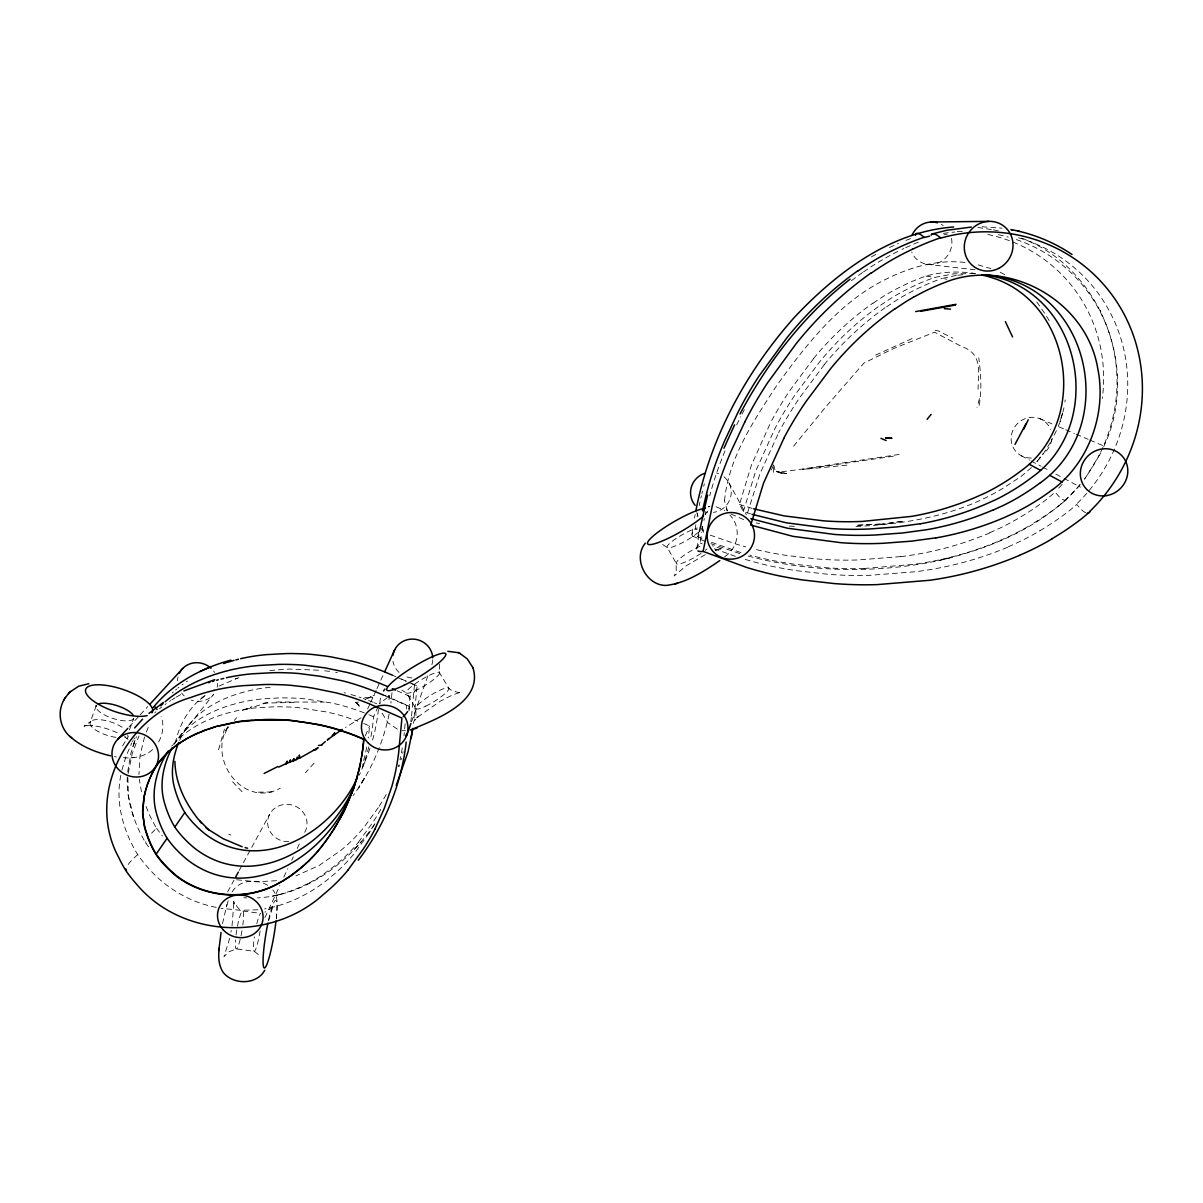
<?xml version="1.0" encoding="UTF-8"?>
<svg xmlns="http://www.w3.org/2000/svg" width="1203" height="1203" viewBox="0 0 1203 1203"><rect width="100%" height="100%" fill="white"/><g stroke="black" fill="none" stroke-linecap="round" stroke-linejoin="round"><path stroke-width="0.75" stroke-dasharray="5 3.75" d="M127.307 776.958C126.27 795.333 131.307 813.484 138.871 830.085A127.518 120.074 18.6 0 0 145.322 842.145L146.54 844.025A127.187 119.774 18.9 0 0 148.601 846.882M773.694 464.884L775.153 470.704L783.845 473.711L775.108 470.644L781.77 473.696M391.998 692.702L390.915 703.123M379.832 703.063L380.404 698.146M773.273 472.358L773.589 466.749M127.834 777.619L128.465 796.206L133.518 816.762M363.682 723.484L369.592 725.98L368.689 734.522A253.277 237.292 26.6 0 1 368.223 738.025M378.148 706.432L373.637 716.747L372.75 725.138A248.525 233.156 26.8 0 1 371.953 730.822L370.374 739.755M405.125 723.89L404.013 735.65M406.388 709.093L406.719 705.409L383.682 695.199M408.975 709.244L410.073 696.522A49.774 8.692 -31.5 0 0 414.449 684.973L411.697 683.74M409.02 710.732L409.291 707.59M127.668 772.025L131.007 752.807L136.405 736.702M414.449 684.973L411.411 717.574M417.005 686.868L413.531 723.364M276.329 918.927C276.855 909.303 279.337 898.145 272.855 889.904M388.975 699.725L389.396 695.92L388.524 695.439L390.419 693.334M378.449 709.409L378.028 712.913A242.329 227.773 27 0 1 377.246 718.477L375.697 727.198A184.239 173.969 24.8 0 1 371.682 743.048M128.21 773.424L132.195 753.619L138.992 735.935M439.351 664.191L439.516 672.793A19.413 3.398 -31.3 0 1 416.058 690.357A19.413 3.398 -31.3 0 1 413.125 685.244A19.413 3.398 -31.3 0 1 439.501 672.703L439.26 671.485M979.422 398.674L977.062 407.291M145.774 841.634L145.894 843.108M1064.926 401.982L1065.181 399.892M701.981 538.448L697.951 536.718A50.947 9.233 -29.1 0 1 695.214 528.974L695.83 524.764M697.951 536.718L698.582 532.418M696.763 549.139A53.338 10.12 -29 0 1 700.131 542.929L701.77 532.282M691.996 534.117L693.093 526.929M696.808 548.463L699.424 531.531M232.029 925.859L233.968 901.288L234.119 903.994C231.863 895.649 236.765 910.34 242.75 910.972L260.735 913.438M697.093 516.854L697.77 513.079M702.116 530.282L702.808 526.328M120.826 775.349C116.135 797.694 120.856 820.942 130.51 841.333A129.924 122.15 18.5 0 0 137.097 853.589L138.345 855.498A129.578 121.864 18.8 0 0 147.713 867.333C165.488 887.904 189.909 902.476 216.705 907.453M230.961 932.069L231.247 930.49M175.292 743.123C179.292 724.417 189.442 706.522 205.262 695.334M222.495 923.633L226.585 906.085M366.72 747.138L366.283 749.409A192.525 181.232 24.4 0 1 362.509 764.522M694.477 517.922L695.154 514.523M703.935 520.508L704.326 518.568M699.214 505.651L699.996 501.907M365.186 699.394L374.629 695.078M705.153 514.673L705.59 512.689M229.713 938.265L223.969 956.656L228.48 951.964L236.374 948.866L254.299 951.347L260.856 956.565M268.54 920.716L273.292 905.242L270.269 909.047L264.901 912.19M218.51 749.845L224.465 729.138M700.838 498.117L701.364 495.831M389.125 714.086C383.065 743.349 370.855 771.499 353.096 795.589M1063.001 411.847L1063.948 407.787M121.909 770.085L126.225 755.725L131.804 742.973M701.905 493.516L702.477 491.155M750.567 513.861L743.364 511.531L739.484 504.388L751.379 465.23L770.161 423.606M743.364 511.531L755.574 471.396L774.867 428.719A334.975 316.329 -36.1 0 1 796.16 393.306L819.529 362.013A292.254 277.141 -37.5 0 1 880.521 305.066M1062.655 413.231L1060.099 421.772M747.559 512.749L759.965 473.711L778.642 432.824M225.187 733.274L228.314 725.92C206.781 758.221 242.615 808.882 280.314 788.221M226.75 905.543L228.254 900.671M226.329 906.957L227.006 904.596M1062.565 412.809L1060.069 421.471L1062.084 414.659M399.005 766.597L399.426 765.228M144.525 736.958L139.969 755.98L138.931 774.537M369.968 748.296L369.065 750.898A292.6 274.179 29.1 0 1 366.81 757.018L359.351 775.153M411.531 721.755L428.418 674.387M133.518 718.777A19.804 6.722 17.9 0 1 111.563 718.011A19.804 6.722 17.9 0 1 96.24 705.725L96.075 706.582L96.014 705.138M96.27 705.65L90.03 722.552L90.721 721.409L83.954 726.221L86.781 725.514L84.736 725.86C96.646 724.642 108.496 728.702 119.172 733.65M129.443 729.905L133.759 718.356M1058.384 426.208L1059.798 422.599M146.315 731.995L149.413 724.687M979.137 405.396C982.054 389.862 980.761 373.216 978.791 357.787M1103.692 446.749C1140.685 369.351 1100.805 266.63 1019.527 237.337M364.93 761.785L361.862 768.837M365.291 735.83L369.592 725.98M771.334 469.967L773.258 465.651M179.668 740.386C193.307 708.612 228.63 693.59 260.75 688.462A158.24 148.646 15.3 0 1 267.111 687.635A175.653 164.766 14.7 0 1 271.081 687.229M367.652 708.973L369.968 703.89M370.75 702.206L376.163 690.342M376.945 688.642L380.043 681.86M380.81 680.176L383.14 675.094M1056.414 430.704L1051.091 441.321M264.871 917.648L279.863 885.573M283.818 877.137L287.758 868.701M291.712 860.265L293.291 856.882M297.231 848.446L300.389 841.694M736.672 424.854L740.702 416.734M1100.865 452.809L1084.55 479.305M132.465 741.71L133.127 740.446M227.653 891.814L233.893 880.295M239.232 870.431L250.81 849.047M251.713 847.408L269.517 814.521M158.631 741.92C162.976 734.326 164.3 724.808 161.157 716.537M133.819 739.183L134.51 737.935M122.556 745.92L128.3 736.492M1050.309 442.629L1043.392 453.757L1035.121 463.847M173.924 744.582L174.555 743.529M232.179 891.814C239.427 879.573 257.472 878.295 268.525 885.934M388.298 696.928L389.411 695.785M378.298 807.604L363.907 827.438A181.864 171.728 22.6 0 1 340.915 850.341L319.171 865.453L295.983 875.844M369.095 833.123L354.088 853.754A190.014 178.856 22.2 0 1 330.103 877.588C311.336 893.227 288.72 904.641 264.57 908.897M364.765 697.575L369.366 697.875L370.238 696.522L372.704 697.74L370.238 696.522M374.359 824.596C347.953 863.303 305.592 895.303 257.487 897.889M364.314 712.898A239.247 222.66 13.4 0 0 359.862 711.199L350.84 708.101A183.879 172.179 14 0 0 330.84 702.868L304.179 698.763A176.706 165.533 14.4 0 0 296.028 698.161L285.261 697.875A226.224 210.916 13.2 0 0 278.479 697.966L263.096 698.853A180.014 168.51 14.6 0 0 259.006 699.259A162.164 152.029 15.2 0 0 252.495 700.116C223.277 704.928 192.315 716.943 175.217 742.477L213.743 694.176A20.256 19.143 25.1 0 1 191.142 700.056M314.058 763.168L305.457 772.762M1038.565 459.636L1040.55 457.065L1036.881 461.561L1037.783 460.538M178.766 737.424L188.781 724.898M358.359 842.326L373.095 822.04A251.998 237.096 25.8 0 0 381.216 808.581M813.649 358.554L790.882 389.065A326.569 308.9 -36.3 0 0 770.1 423.576M824.235 364.795L800.371 396.704A341.697 322.254 -35.9 0 0 778.582 432.794M793.604 446.178L825.529 407.185L863.949 363.05L893.844 348.434L934.551 332.208L961.543 346.434C982.686 353.938 978.099 370.313 978.099 389.231M171.834 746.055L172.63 745.078M1079.933 485.095C1041.527 529.125 984.009 551.5 927.904 562.778C867.965 573.44 805.619 571.681 746.777 555.651M234.344 720.356L236.555 717.74M227.668 728.221L228.841 726.898M173.458 744.131C192.119 723.68 219.367 713.379 246.164 709.063A165.187 154.631 15.1 0 1 252.795 708.206A183.352 171.367 14.5 0 1 256.946 707.785L272.63 706.883A230.405 214.465 13.1 0 1 279.547 706.778L290.509 707.063A179.984 168.36 14.3 0 1 298.81 707.68L325.983 711.875A187.292 175.112 13.9 0 1 346.359 717.183M354.088 849.604L361.441 841.544M129.007 727.018L138.992 716.131M140.24 714.777L147.713 706.612M417.952 716.838L416.749 717.935L418.749 716.101L413.997 721.183L415.997 716.567L415.772 708.296L406.479 693.108L401.832 690.131M146.029 806.521L149.758 815.454A124.405 117.353 18.8 0 0 156.029 827.228L156.601 828.175L151.563 833.198A61.533 9.383 -34.3 0 0 150.495 834.371M1031.437 467.651L1021.167 476.358L1011.212 482.884C965.317 514.298 909.107 524.207 854.596 526.553M387.381 697.59L379.276 703.875M172.24 692.958L173.322 691.966M137.683 854.566L132.195 859.784A64.541 11.819 -31.1 0 0 126.886 866.521M417.621 717.138L440.238 701.214L452.508 694.928L460.508 692.281L458.388 692.612C463.065 693.274 450.343 691.214 448.884 688.281L439.516 672.793M154.841 712.732L155.984 711.71M204.179 696.056L199.818 699.89L203.908 696.462M724.702 556.673C738.717 547.696 741.68 527.109 729.83 514.989M152.525 749.589C144.601 756.988 133.127 758.627 122.721 757.664M175.548 690.026L176.676 689.093M1049.587 496.854L1055.166 492.162L1058.174 495.681A59.879 11.263 65.9 0 0 1065.888 500.117L1067.121 498.989L1059.452 505.35M177.803 688.146L178.856 687.319M159.503 708.762L161.698 707.033M182.029 684.883L183.112 684.086M361.08 717.815L345.472 727.469M165.037 704.522L166.179 703.695M863.528 271.923L868.25 268.675A248.991 237.653 -41.2 0 1 894.957 252.886A285.306 271.622 -39.3 0 1 900.235 250.254M873.137 303.171L882.566 296.87A181.262 173.593 -42.7 0 1 890.37 292.224L898.4 287.923A235.893 225.081 -39.6 0 1 903.904 285.201L906.791 283.848A192.766 184.42 -42.1 0 1 925.964 276.073C942.114 271.592 959.182 270.946 975.693 273.622M880.611 305.186L890.295 298.735A185.984 177.894 -42.3 0 1 898.31 293.968L906.551 289.547A242.014 230.6 -39.2 0 1 912.205 286.765L915.152 285.367A197.788 188.976 -41.8 0 1 934.851 277.397L953.573 273.863L974.986 273.592M886.596 306.825L896.476 300.239A189.758 181.337 -42.1 0 1 904.656 295.352L913.077 290.855A246.901 235.006 -39 0 1 918.851 288.013L921.874 286.6A201.803 192.63 -41.5 0 1 941.964 278.449M186.39 681.77L187.442 681.048M169.563 701.349L170.661 700.627M171.773 699.89L175.127 697.77M1039.903 530.718L1042.339 529.245A259.186 249.562 -53.9 0 0 1070.926 509.455L1076.7 504.448L1079.948 508.192A62.736 12.346 65.8 0 0 1085.632 512.689M176.27 697.093L183.127 693.244M218.976 686.086L237.307 678.251M369.366 697.875L371.156 696.913M309.156 883.032L321.321 875.814L334.81 865.769A186.465 175.773 22.4 0 0 358.389 842.356M308.013 883.619L292.961 890.325L278.359 894.912M705.304 554.673L686.071 565.861L674.131 576.026L676.206 571.53L676.191 563.23L667.379 547.711L662.642 544.448M902.024 249.382L903.844 248.525M875.649 355.08L914.866 337.291M989.798 532.673L992.234 531.621A244.976 236.284 -54.3 0 0 1020.054 517.32L1022.37 515.907A247.367 238.555 -54.6 0 0 1049.648 496.944M1000.039 540.493L1005.001 538.327A249.472 240.405 -53.8 0 0 1031.076 524.764M1008.234 546.764L1010.791 545.666A256.66 247.186 -53.6 0 0 1039.918 530.734M242.254 710.612L251.863 706.702M246.45 709.319L265.668 703.048L293.863 702.492M715.544 550.222L716.702 549.801L715.259 550.312M235.472 678.898L238.931 677.68M716.296 549.966L721.559 548.658L719.424 548.914L721.153 548.809L712.251 545.696M262.976 703.349L271.502 702.116M956.265 275.457L941.979 278.494L946.851 279.216M893.363 456.208L802.612 469.486L847.724 465.05M899.077 454.448L797.303 469.771L781.394 471.817L778.747 470.749M276.479 880.686L256.389 881.829L234.991 879.573M957.859 275.261L965.904 274.434M900.581 556.628L857.303 559.981A383.02 368.78 -66.2 0 1 816.837 558.944L787.95 555.621A450.328 431.366 -69.7 0 1 776.146 553.711L767.454 552.072A354.479 342.299 -65.1 0 1 753.649 548.959M709.86 506.598L708.341 506.779L709.153 506.689M269.758 670.522L289.291 669.033L321.126 670.327M257.953 909.784L240.389 910.295L221.081 908.28M131.142 757.8L133.969 757.559M355.351 702.311L359.577 705.544L355.351 702.311L360.554 702.026M864.16 568.493L914.31 564.282A345.517 332.915 -61.9 0 0 1000.069 540.568M405.456 730.537L402.208 730.386M271.998 791.98L257.683 792.175M276.585 701.981L324.329 702.086M982.099 226.75L1001.979 228.164M789.379 526.132L796.747 526.433M246.69 897.919L243.743 897.769M935.167 330.419L938.19 330.885L952.881 338.223M964.971 262.48C939.047 259.382 912.912 266.299 889.619 277.472C841.213 299.727 807.303 343.246 776.867 385.321C753.83 420.554 728.416 457.922 724.492 501.08M926.806 264.269L974.956 269.758M977.753 227.442L994.896 230.134M324.63 670.763L331.652 671.635M925.979 276.104L934.851 277.427M972.325 273.216L974.731 273.592M114.435 756.597L116.33 756.913M335.637 672.251L337.396 672.567M756.176 522.944L759.559 523.621M716.101 506.779L724.747 510.433M998.279 230.856L991.498 229.412M978.084 264.886L990.926 268.6M752.146 508.388L739.484 504.388M739.725 553.56L710.838 543.681M346.359 717.199L355.547 720.341A243.668 226.39 13.3 0 1 357.832 721.198M743.619 519.606L730.868 513.967M735.394 556.327L713.89 548.628M358.87 697.003L361.08 697.74M363.276 698.522L365.456 699.304M228.811 834.326L230.841 835.077M710.146 535.124L735.935 544.027A354.479 342.299 -65.1 0 0 745.83 546.899M711.424 542.312L739.695 552.147A364.013 351.276 -64.7 0 0 742.176 552.884M373.246 702.311L370.96 701.409A233.502 217.788 13.6 0 0 367.637 700.116M409.516 682.687L415.817 685.244M374.374 702.778L376.644 703.74M369.005 714.762L373.637 716.747M692.687 536.177L706.251 541.861M1039.918 418.719L1051.978 423.877M1058.881 426.809L1064.053 429.02M1065.768 429.757L1074.384 433.441M1076.114 434.178L1088.174 439.321M1089.903 440.057L1105.407 446.689M695.214 528.974L697.199 529.831M700.131 542.929L702.206 543.831M397.366 729.153L388.058 722.838L381.486 712.161M385.005 695.514L408.118 705.755M392.419 675.169L395.802 676.672M397.501 677.439L406.193 681.304M397.155 690.793L410.073 696.522M401.607 679.063L406.358 681.244M1000.264 272.359L1005.888 275.171M1021.287 455.757L1029.512 460.117M1031.166 460.99L1041.031 466.238M1042.67 467.11L1049.242 470.599M1055.828 474.087L1062.399 477.576M1064.038 478.448L1080.489 487.185M124.691 736.777L128.059 739.394M242.059 791.769L230.796 779.815M1036.806 301.878L1045.678 314.84M156.601 828.175L157.232 829.078A124.074 117.052 19.1 0 0 162.39 835.95M1046.61 316.374L1049.377 320.96M727.439 510.944L724.462 500.749M727.063 510.388L726.176 508.824L726.807 510.087M701.108 527.922L703.83 532.779M728.747 482.538L746.356 514.749M1100.399 310.359L1100.85 311.306M696.763 512.734L698.056 516.162M701.935 526.418L703.875 531.546M141.458 791.83L139.277 779.138M127.759 734.943L127.894 736.326M344.148 692.748A179.427 168.36 14.1 0 1 345.502 693.078M350.87 694.522A179.427 168.36 14.1 0 1 356.659 696.266M368.795 746.807A188.916 178.089 24.6 0 1 365.411 758.672L363.592 764.01A300.118 280.69 28.9 0 1 362.208 767.815M403.095 751.664A237.337 223.502 25.1 0 1 402.719 753.289M401.501 758.161A237.337 223.502 25.1 0 1 401.08 759.77M386.238 794.461A245.728 231.623 26 0 1 378.283 807.604M411.336 717.559A231.442 218.344 25.4 0 1 410.794 721.71M406.719 705.409A52.105 9.474 -31.7 0 1 408.449 710.221M374.93 823.664A256.81 241.307 25.6 0 1 369.065 833.108M402.268 747.98A241.878 227.457 25 0 1 399.998 759.86M398.84 764.822A241.878 227.457 25 0 1 398.434 766.476M184.209 695.875A20.256 19.143 25.1 0 1 181.653 693.093M177.533 680.868A20.256 19.143 25.1 0 1 178.029 676.943M213.578 671.033A20.256 19.143 25.1 0 1 214.615 672.507M217.653 683.274A20.256 19.143 25.1 0 1 217.142 687.199M411.907 677.906A20.09 19.368 15.9 0 1 405.862 676.612M399.035 672.417A20.09 19.368 15.9 0 1 392.975 661.259M432.779 659.77A20.09 19.368 15.9 0 1 431.546 665.62M288.78 841.679A19.774 18.601 15.9 0 1 267.923 819.318A19.774 18.601 15.9 0 1 295.111 806.085A19.774 18.601 15.9 0 1 303.066 834.732M989.889 532.884A341.727 329.427 -62.7 0 1 900.581 556.673M987.828 234.48A155.533 149.398 -47.5 0 1 1102.294 398.373M1062.159 484.418A155.533 149.398 -47.5 0 1 1057.392 489.471M957.242 231.397A155.533 149.398 -47.5 0 1 964.731 231.562M1016.34 239.592A159.623 153.157 -47.1 0 1 1084.7 478.418M1080.219 484.177A159.623 153.157 -47.1 0 1 1066.881 498.734M943.347 233.382A159.623 153.157 -47.1 0 1 954.836 232.044M998.385 234.705A159.623 153.157 -47.1 0 1 1008.264 237.096M1059.452 505.365A259.653 250.179 -54.7 0 1 1031.031 524.658M864.16 568.508A393.381 378.479 -65.8 0 1 822.657 567.44L793.033 564.027A462.659 442.809 -69.5 0 1 780.927 562.072L772.025 560.387A364.013 351.276 -64.7 0 1 749.845 555.094M889.528 247.517A232.48 222.555 -42.2 0 1 898.476 243.457M905.934 240.389A232.48 222.555 -42.2 0 1 913.603 237.547M871.468 256.841A237.848 227.532 -41.8 0 1 876.19 254.224M703.71 486.343A336.524 319.381 -36 0 1 704.341 483.892M813.589 358.494A284.9 270.585 -37.8 0 1 873.047 303.036M745.243 559.395A371.652 358.464 -64.5 0 0 775.664 567.079L784.762 568.763A472.568 451.997 -69.3 0 0 797.108 570.748L827.318 574.207A401.682 386.253 -65.6 0 0 869.634 575.32L914.881 571.786A358.253 344.9 -62.1 0 0 1008.325 546.989M1018.595 237.803A162.901 156.149 -46.8 0 1 1076.444 504.192M944.054 234.705A162.901 156.149 -46.8 0 1 947.362 234.089M905.694 247.683A243.382 232.48 -41.6 0 1 921.047 241.081M851.483 280.69A336.765 319.081 -37.4 0 1 863.483 271.863M742.025 414.088A378.689 357.336 -36 0 1 744.747 408.93M725.003 450.854A438.584 411.125 -35.6 0 0 722.612 456.749L719.259 465.531A352.103 333.246 -35.6 0 0 709.71 495.831M824.16 364.735A298.149 282.389 -37.3 0 1 886.506 306.69M707.695 511.185A34.872 6.03 -29.9 0 1 705.108 514.418M698.357 532.282A19.579 3.534 -29.5 0 1 673.199 546.748A19.579 3.534 -29.5 0 1 672.131 541.335A19.579 3.534 -29.5 0 1 697.514 527.952M706.958 548.914A19.549 3.729 -29.9 0 1 705.244 550.342M701.018 553.425A19.549 3.729 -29.9 0 1 676.221 563.034A19.549 3.729 -29.9 0 1 702.296 545.305M951.513 238.374A21.519 20.631 -58.9 0 1 937.062 263.427A21.519 20.631 -58.9 0 1 911.739 252.089M941.347 224.405A21.519 20.631 -58.9 0 1 943.137 225.502M1031.287 457.997A20.872 19.865 -43.7 0 1 1011.257 441.035A20.872 19.865 -43.7 0 1 1026.58 418.178A20.872 19.865 -43.7 0 1 1050.52 429.306M1051.783 439.005A20.872 19.865 -43.7 0 1 1042.264 454.418M723.89 476.764A20.406 20.075 -27 0 1 713.424 512.388M707.259 512.298A20.406 20.075 -27 0 1 705.229 511.846M716.597 473.02A20.406 20.075 -27 0 1 718.582 473.681M268.63 919.844A34.165 4.09 -80.5 0 1 275.427 900.521A34.165 4.09 -80.5 0 1 276.299 918.175M260.149 930.942A19.233 2.376 -80 0 1 254.645 951.107A19.233 2.376 -80 0 1 254.374 936.881M256.825 923.814A19.233 2.376 -80 0 1 260.119 913.964M236.059 934.881A19.233 2.632 -80.3 0 1 241.818 911.603A19.233 2.632 -80.3 0 1 242.856 924.987M241.983 930.791A19.233 2.632 -80.3 0 1 237.051 948.295A19.233 2.632 -80.3 0 1 235.532 939.829M125.413 736.807A19.759 6.917 18.2 0 1 124.736 737.063M115.969 737.349A19.759 6.917 18.2 0 1 92.15 727.259A19.759 6.917 18.2 0 1 98.33 719.605A19.759 6.917 18.2 0 1 123.383 728.146M135.037 740.161L132.525 747.514L135.037 740.161M364.359 778.191L358.494 788.025L364.359 778.191M951.919 557.44L939.122 560.523L951.919 557.44M280.359 894.461L272.043 896.25L280.359 894.461M902.566 521.305L877.769 524.779L902.566 521.305M880.626 524.087L855.844 525.32L880.626 524.087M92.255 725.665L90.902 725.574L92.225 725.695M786.657 473.651L776.401 471.606L786.657 473.651M357.682 703.454L356.93 703.063L359.261 706.522L357.682 703.454M425.742 706.146A19.383 3.564 -31.8 0 0 448.839 688.206A19.383 3.564 -31.8 0 0 422.524 700.883A19.383 3.564 -31.8 0 0 425.742 706.146"/><path stroke-width="1.5" d="M142.525 811.83L144.165 796.957M220.991 932.49C219.923 945.543 215.427 960.671 223.232 972.475C233.292 985.046 256.825 985.077 264.765 970.204M219.051 950.49L219.111 949.528M219.141 949.062L219.202 948.159M334.028 734.296L332.239 735.529L333.968 735.108L334.629 732.988L333.968 735.108L327.246 740.056L328.99 738.477M363.637 740.612L363.742 739.349L355.216 735.815A250.059 231.773 13.2 0 0 349.321 733.574L339.878 730.341A192.239 179.307 13.7 0 0 318.96 724.898L312.81 723.695A295.021 272.179 12.3 0 0 305.502 722.462L291.051 720.597A184.736 172.405 14.2 0 0 282.525 719.965L253.773 720.266M363.517 741.86L363.847 739.123L355.321 735.574A249.953 231.668 13.2 0 0 349.441 733.349L339.998 730.116A192.149 179.247 13.7 0 0 319.081 724.657L291.186 720.371A184.66 172.345 14.2 0 0 282.66 719.74L271.412 719.454A236.344 219.472 13 0 0 264.299 719.544L239.683 721.65L218.39 725.995M363.622 741.619L363.126 745.619M363.501 742.868L362.825 748.101A260.179 243.247 26.4 0 1 361.998 754.04L361.637 756.386M125.879 869.032L126.691 871.799A132.977 124.796 18.6 0 0 136.33 883.919C181.924 938.746 271.487 941.874 323.457 894.4A195.036 183.232 22 0 0 348.073 870.025M363.08 746.627L362.93 747.86A260.059 243.141 26.4 0 1 362.103 753.8L360.81 761.048M915.483 235.397L915.558 234.78A60.827 9.128 54.4 0 1 921.122 234.946L924.205 237.232A238.54 227.968 -41.9 0 0 897.498 248.119L888.776 252.344A245.863 234.871 -41.4 0 0 860.295 269.382L857.995 271.006M406.193 742.086C401.306 784.837 384.404 826.025 358.329 860.235M1019.482 555.41A362.689 348.975 -61.3 0 1 929.648 580.282L877.137 584.613A413.095 396.9 -65.3 0 1 833.679 583.515L802.672 579.951A486.177 464.599 -69 0 1 789.995 577.921L780.672 576.162A382.148 368.313 -64.1 0 1 746.852 567.515L703.123 551.425L712.281 505.741A361.592 341.637 -35.3 0 1 722.762 471.997L726.236 462.99A450.403 421.381 -35.4 0 1 731.259 450.884L744.837 421.922M143.728 799.348L142.586 814.311M411.095 738.447L412.84 728.462L408.103 751.619L396.238 785.424M645.349 543.17C632.267 558.688 646.477 586.117 666.447 585.395C686.221 583.019 703.665 571.59 719.77 560.598M361.336 758.461L360.359 763.364A197.743 185.788 24.2 0 1 355.186 783.078M143.728 798.416L144.916 793.409M695.815 511.125C709.544 439.14 745.574 372.494 793.935 317.863C835.995 273.021 890.235 231.593 953.648 227.006M699.424 531.531L707.62 494.974M144.195 796.04L145.503 791.063M702.447 510.914L706.657 493.035M144.992 792.506L146.495 787.589M299.502 758.236L299.352 755.289L299.502 758.236L318.103 747.725L316.209 749.274M145.608 790.16L146.856 786.416M354.72 784.476L355.291 782.822A197.653 185.698 24.2 0 0 360.479 763.108M146.646 786.687L147.232 785.258M354.253 785.875L354.84 784.221M353.772 787.273L354.359 785.619M147.037 785.514L148.931 780.657M353.893 787.018L350.885 795.183M406.524 735.785L410.915 723.499M147.443 784.356L149.398 779.529M286.058 763.785L287.111 761.334L286.058 763.785L289.577 762.101L290.524 759.905L289.457 762.431L293.006 760.672L293.923 758.476L292.675 761.379L299.682 757.785M349.893 797.739L351.005 794.927A314.148 292.78 28.5 0 0 353.396 788.401M348.87 800.281L350.013 797.469M178.736 742.537C173.142 756.176 170.45 771.544 174.074 786.055A101.849 96.195 18.5 0 0 178.029 798.536L178.751 800.431A97.187 91.744 18.6 0 0 179.818 802.927L181.052 805.589A91.217 86.06 18.8 0 0 184.811 812.506A91.187 86.03 19.1 0 0 189.608 818.822L191.548 821.093A96.18 90.796 19.1 0 0 192.931 822.626L194.841 824.626A101.849 96.21 19 0 0 204.766 833.679C260.104 876.025 331.983 833.213 357.381 777.755M347.817 802.792L348.99 800.01M1015.001 444.373L1025.813 424.073M149.202 779.785L149.879 778.401M354.043 787.89L351.877 792.762A183.473 172.706 23.8 0 1 348.419 799.769C322.359 858.611 246.645 904.972 187.984 860.25A106.375 100.165 18.6 0 1 177.608 850.837L175.608 848.777A100.45 94.526 18.7 0 1 174.149 847.183L172.119 844.822A95.232 89.563 18.7 0 1 167.097 838.25A95.263 89.578 18.4 0 1 163.157 831.062L161.864 828.296A101.503 95.503 18.3 0 1 160.751 825.694L159.954 823.724A106.375 100.135 18.2 0 1 155.788 810.717C150.946 790.266 157.007 768.506 168.134 751.123M346.735 805.303L347.923 802.536M723.965 448.253L734.582 424.839M149.668 778.657L150.39 777.228M296.133 759.74L297.321 757.048M346.84 805.033L345.607 807.799A188.45 177.036 23.6 0 1 342.058 814.987M150.18 777.484L150.916 776.07M384.689 671.695L394.749 649.665M150.721 776.326L151.458 774.927M1023.558 429.411L1028.249 419.787M151.262 775.183L152.601 772.642M64.391 699.184C56.872 711.364 59.624 728.432 70.932 737.319M264.134 773.439L277.698 766.627M151.819 774.04L153.187 771.514M374.9 829.213L384.283 808.386L391.727 786.807A248.314 233.066 24.8 0 0 398.644 752.822L401.937 718.026L368.674 703.544A243.758 227.006 13.6 0 0 336.133 692.868L313.081 688.176A304.073 281.367 12.6 0 0 305.577 687.018L291.306 685.364A215.893 201.593 14.3 0 0 282.87 684.793L271.683 684.477A271.126 251.803 13 0 0 264.525 684.522L243.623 685.635A199.322 186.27 15.2 0 0 214.074 690.311M783.8 438.433L763.544 483.095L750.717 525.079L792.927 536.343L840.747 542.673A372.81 358.133 -65.5 0 0 882.972 543.29L911.318 541.17L935.829 537.861M172.119 747.785C163.834 763.604 159.413 782.356 163.743 799.995A104.405 98.42 18.3 0 0 167.818 812.777L168.57 814.717A99.623 93.864 18.4 0 0 169.668 817.273L170.931 819.995A93.503 88.045 18.6 0 0 174.796 827.062A93.473 88.03 18.9 0 0 179.713 833.529L181.698 835.844A98.586 92.902 18.9 0 0 183.127 837.408L185.082 839.468A104.405 98.451 18.8 0 0 195.262 848.716C252.916 892.656 327.216 847.047 352.81 789.258A180.044 169.713 24 0 0 355.096 784.732M340.825 817.318L342.178 814.717A188.36 176.946 23.6 0 0 345.712 807.529M740.01 413.967C767.484 362.599 803.83 315.111 850.07 279.261M152.992 771.77L153.804 770.401M235.668 877.017L238.344 872.085M339.547 819.634L340.93 817.048M153.593 770.642L155.067 768.176M338.238 821.92L339.667 819.348M154.225 769.529L155.728 767.078M338.359 821.649L336.9 824.205A251.036 235.111 26.4 0 1 333.396 829.89M64.977 698.191L69.082 692.883M63.939 699.935L65.413 697.454M337.02 823.92L332.645 831.062M155.533 767.319L156.42 765.98M927.122 419.306L931.107 414.403M156.21 766.236L157.112 764.897M332.765 830.777L331.126 833.393M332.013 831.95L330.344 834.551M156.916 765.153L157.834 763.83M329.562 835.709L330.464 834.28M328.765 836.867L329.682 835.423M281.081 881.799C249.668 900.776 206.976 898.551 177.638 876.656A109.172 102.586 18.4 0 1 166.976 867.032L164.901 864.912A103.082 96.811 18.5 0 1 163.413 863.273L161.322 860.867A97.729 91.729 18.6 0 1 156.164 854.13L167.097 838.25M174.796 827.078L184.811 812.506M327.983 838.01L328.885 836.581M157.638 764.085L169.006 751.289M328.088 837.724L325.637 841.303M327.321 838.822L324.84 842.386M383.546 690.943L384.915 689.063M324.028 843.468L324.96 842.1M323.216 844.536L324.148 843.183M322.404 845.604L323.336 844.25M321.577 846.671L322.524 845.318M320.78 847.679L321.697 846.386M319.968 848.671L320.9 847.393M348.028 869.995L363.411 848.852A263.668 247.262 25.4 0 0 374.915 829.228M319.156 849.664L320.088 848.386M318.329 850.656L319.276 849.378M134.616 727.965L142.555 719.214M153.157 707.544C172.706 683.454 201.262 668.161 230.856 660.116M317.502 851.634L318.449 850.371M316.66 852.611L317.622 851.348M315.818 853.574L316.78 852.325M314.96 854.536L315.938 853.288M315.081 854.25L313.216 856.431M117.789 739.259L127.759 728.386M150.21 703.89L182.645 668.507M314.209 855.198L311.427 858.28M333.968 735.108L342.223 729.424M312.449 857.062L308.69 861.002M69.909 692.056L78.601 686.251L88.857 683.71M753.574 508.794L784.04 515.876L823.348 520.824A345.667 332.75 -66.4 0 0 862.656 521.395L911.859 516.343A291.021 280.69 -61.9 0 0 975.513 497.305L985.603 492.824A213.096 205.593 -55 0 0 1020.475 471.26C1092.67 419.982 1070.775 293.367 981.859 275.066M920.145 523.831A298.825 288.013 -61.5 0 0 985.437 504.268L995.783 499.666A218.751 210.871 -54.6 0 0 1031.588 477.576C1108.564 423.215 1080.685 287.863 984.896 274.855M1040.52 482.689C1120.79 424.674 1089.497 285.352 987.994 275.111M1052.685 489.606C1089.226 462.328 1106.88 412.824 1097.722 368.374C1086.895 303.306 1014.174 260.209 951.738 279.938A207.322 197.608 -41.2 0 0 931.077 288.299L927.964 289.728A253.607 241.021 -38.7 0 0 922.024 292.645L913.378 297.276M68.466 693.514L70.526 691.439M310.66 858.912L307.757 861.904M307.893 861.604L304.855 864.581M160.661 705.74L162.871 703.71M306.93 862.506L303.878 865.468M321.803 744.657L325.351 741.544M304.013 865.168L300.885 868.055M169.999 750.416L168.811 751.529A75.969 71.218 19.1 0 0 158.345 763.003M303.021 866.04L296.885 871.303M169.803 750.657L171.006 749.559M165.142 701.725C180.555 688.582 198.931 679.244 218.254 673.379A185.668 174.24 15.6 0 1 223.397 671.845L230.51 669.981A190.706 178.886 15.4 0 1 258.765 665.5L278.735 664.387A255.171 238.044 13.3 0 1 288.254 664.387L296.269 664.657A206.6 193.638 14.6 0 1 304.344 665.199L325.156 667.906L347.171 672.447A233.292 218.089 13.9 0 1 378.268 682.702M148.946 713.424L163.352 702.447M170.826 749.8L172.044 748.717M299.998 868.611L290.825 875.829M171.849 748.958L173.082 747.89M172.886 748.131L174.134 747.078M296.013 871.799L288.9 877.167M173.939 747.319L175.187 746.266M174.991 746.507L177.262 744.762M176.029 745.755L179.367 743.289M871.137 273.201L873.573 271.517A257.698 245.577 -40.8 0 1 903.438 253.622L912.581 249.141M894.791 309.051L904.957 302.284A194.946 186.044 -41.7 0 1 913.378 297.276M178.119 744.251L181.503 741.86M290.013 876.205L287.923 877.829M180.239 742.807L183.683 740.477M288.058 877.528L282.961 880.957M287.081 878.175L281.953 881.528M182.405 741.394L185.698 739.244M184.495 740.101L187.743 738.056M186.525 738.883L188.781 737.484M282.088 881.228C250.735 901.288 207.127 899.077 177.442 876.957M188.585 737.725L191.924 735.83M278.765 767.093L286.149 763.529M189.638 737.153L195.172 734.251M192.811 735.529L197.382 733.259M196.089 733.98L205.668 729.935M210.811 666.793L200.014 671.469M183.909 690.913L214.766 679.65M993.422 509.922L1003.934 505.14A223.277 215.081 -54.3 0 0 1040.475 482.614M1019.452 555.335L1024.655 553.064A261.713 251.788 -53 0 0 1051.993 538.884M198.315 733.003L206.916 729.484M410.358 729.98C435.02 719.68 483.786 702.221 472.899 667.56M206.736 729.71L215.923 726.522M207.984 729.274L217.232 726.131M223.653 663.56L226.134 662.748M414.629 728.868L417.035 728.071M208.645 682.687L209.939 682.266M313.562 750.386L316.209 749.559M675.063 583.981L677.515 583.244M217.066 726.371L237.141 721.8A169.473 158.3 14.9 0 1 243.953 720.898A188.104 175.427 14.3 0 1 248.224 720.477L252.495 720.131M216.48 680.296L218.284 679.785M234.119 660.372L232.405 660.853A181.157 170.345 15.7 0 0 227.382 662.342M235.848 659.906L238.465 659.244M932.114 233.953L946.671 230.299L971.302 227.066M221.006 679.078L223.728 678.402M214.089 690.372L206.66 692.296A194.059 181.442 15.3 0 0 201.277 693.905L197.277 695.199A218.63 204.074 14.4 0 0 190.871 697.469C125.879 716.266 85.368 795.8 118.631 857.288A133.322 125.097 18.3 0 0 125.398 869.844L126.014 870.837M920.671 311.321L955.393 305.066M915.648 311.592L956.054 304.314M920.145 523.771L896.731 526.944L869.679 528.959A355.005 341.502 -66 0 1 829.348 528.433L786.356 522.809L752.01 514.313M447.817 651.319L458.463 652.703M318.464 745.469L321.953 745.078M931.047 222.014L988.821 221.367M944.31 308.675L950.535 309.111M1012.475 229.908L1010.956 229.578C1032.715 233.608 1053.678 242.014 1071.993 254.465M1018.069 231.096L1019.603 231.427M110.571 755.83C95.909 752.386 81.248 746.657 69.939 736.431M247.623 848.235L245.126 847.604M750.867 518.688L787.574 528.237L834.16 534.403A362.509 348.524 -65.8 0 0 875.288 535.004L902.897 532.944L926.761 529.711A305.081 293.863 -61.2 0 0 993.377 509.831M242.179 846.762L223.096 838.671L207.939 829.243M378.298 682.642L387.471 686.492M880.942 438.343L886.16 440.524M392.419 675.169L383.456 671.409A227.653 213.262 14 0 0 353.126 661.394L331.637 657.003A284.103 264.57 13 0 0 324.645 655.921L311.351 654.372A201.593 189.322 14.7 0 0 303.472 653.831L293.051 653.545A253.262 236.66 13.3 0 0 286.374 653.575L266.886 654.612A186.074 174.886 15.6 0 0 240.6 658.688M383.682 695.199L374.328 691.274A237.608 221.773 13.8 0 0 342.614 680.853L320.163 676.266L298.961 673.53A210.435 196.931 14.5 0 0 290.735 672.973L282.57 672.688A259.893 242.044 13.2 0 0 272.87 672.703L252.51 673.785A194.269 181.939 15.3 0 0 226.405 677.74M392.313 688.642L395.546 690.071M459.877 653.349L467.2 658.838L473.08 667.951M458.057 652.522L460.283 653.545M1029.287 464.268L1040.625 470.403M1049.693 475.305L1062.129 482.027M174.901 761.409C175.352 782.867 185.006 802.702 198.209 819.183L208.66 829.814M205.833 827.544L207.457 828.852M71.082 737.454L72.045 738.311M154.691 706.612L157.097 709.409M199.578 820.987L201.142 822.882M1005.362 321.622L1012.58 336.96M142.871 815.288L144.555 825.935A109.157 102.556 18 0 0 148.841 839.258L149.638 841.273A104.165 97.804 18.1 0 0 150.781 843.935L152.119 846.777A97.774 91.744 18.3 0 0 156.164 854.145M142.751 812.792L144.36 826.22A93.443 87.654 18.5 0 0 145.473 830.416L147.322 836.07A126.826 119.338 17.5 0 0 148.616 839.544L149.443 841.559A104.21 97.849 18.1 0 0 150.586 844.22L151.924 847.062A97.819 91.774 18.3 0 0 155.969 854.431A97.774 91.774 18.6 0 0 161.127 861.168L163.217 863.574A103.127 96.857 18.5 0 0 164.721 865.198L166.766 867.333A109.217 102.631 18.4 0 0 177.427 876.987M406.343 734.131A237.337 223.502 25.1 0 1 406.028 736.251M407.652 711.529A52.105 9.474 -31.7 0 1 403.261 716.702M212.555 681.454A189.127 177.232 15.5 0 1 213.863 681.048M179.352 673.214A20.256 19.143 25.1 0 1 211.021 668.236M392.93 655.364A20.09 19.368 15.9 0 1 432.764 657.8M706.672 493.05A345.171 327.096 -35.8 0 1 716.642 460.779L719.95 452.178A429.952 403.622 -35.8 0 1 724.732 440.614L737.68 412.945A371.231 350.75 -36.2 0 1 759.138 375.892L786.311 338.584A334.825 317.472 -37.5 0 1 857.844 270.78M924.28 237.532A159.623 153.157 -47.1 0 1 929.648 236.119M703.123 551.425A53.338 10.12 -29 0 1 697.905 550.929M744.822 421.907A388.915 366.329 -35.8 0 1 767.364 383.125L795.89 344.028A350.825 331.667 -37.1 0 1 870.987 272.976M912.611 249.201A250.044 238.389 -41.3 0 1 940.641 237.743L937.317 235.382A63.744 10.015 54.3 0 0 931.227 235.217M940.716 238.104A167.382 160.27 -46.5 0 1 1123.226 312.6A167.382 160.27 -46.5 0 1 1089.542 511.666M1051.933 538.779A272.404 262.043 -53.9 0 0 1081.768 518.583L1089.813 511.922L1088.414 513.049A62.736 12.346 65.8 0 1 1087.151 513.14M1052.64 489.531A229.487 220.871 -53.9 0 1 1015.091 512.628L1004.294 517.546A313.667 301.893 -60.9 0 1 935.844 537.921M783.739 438.403A350.915 330.344 -35.6 0 1 806.145 401.351L830.687 368.584A306.224 289.547 -37 0 1 894.701 308.915M703.575 515.876A34.872 6.03 -29.9 0 1 657.079 542.974A34.872 6.03 -29.9 0 1 660.086 530.643A34.872 6.03 -29.9 0 1 705.439 508.298M911.904 235.532A21.519 20.631 -58.9 0 1 937.393 222.796M695.169 505.41A20.406 20.075 -27 0 1 704.492 473.396M275.998 920.987A34.165 4.09 -80.5 0 1 264.6 967.919A34.165 4.09 -80.5 0 1 267.923 923.077M147.157 715.59A35.233 11.774 18.5 0 1 91.142 699.214A35.233 11.774 18.5 0 1 112.766 686.597A35.233 11.774 18.5 0 1 152.029 712.747M98.165 704.071A19.804 6.722 17.9 0 1 116.676 705.544A19.804 6.722 17.9 0 1 133.097 715.093M890.701 438.148L885.603 437.952L891.994 438.283L890.701 438.148M403.952 685.304A34.571 5.759 -31.6 0 0 445.727 653.815A34.571 5.759 -31.6 0 0 399.11 676.567A34.571 5.759 -31.6 0 0 403.952 685.304M116.315 766.807A23.534 21.985 23.8 0 0 156.45 765.003A23.534 21.985 23.8 0 0 132.992 732.582A23.534 21.985 23.8 0 0 116.315 766.807M368.479 743.274A23.308 22.271 14.5 0 0 407.246 733.589A23.308 22.271 14.5 0 0 378.389 705.981A23.308 22.271 14.5 0 0 368.479 743.274M223.051 929.663A22.887 21.248 15 0 0 261.803 924.084A22.887 21.248 15 0 0 236.044 895.182A22.887 21.248 15 0 0 223.051 929.663M998.64 268.419A25.203 24.03 -57 0 0 1002.911 225.442A25.203 24.03 -57 0 0 964.4 244.765A25.203 24.03 -57 0 0 998.64 268.419M1106.775 495.561A24.346 22.962 -41.9 0 0 1123.136 457.185A24.346 22.962 -41.9 0 0 1082.294 464.208A24.346 22.962 -41.9 0 0 1106.775 495.561M725.935 558.733A23.729 23.218 -23.8 0 0 753.349 528.297A23.729 23.218 -23.8 0 0 713.274 520.538A23.729 23.218 -23.8 0 0 725.935 558.733"/></g></svg>
